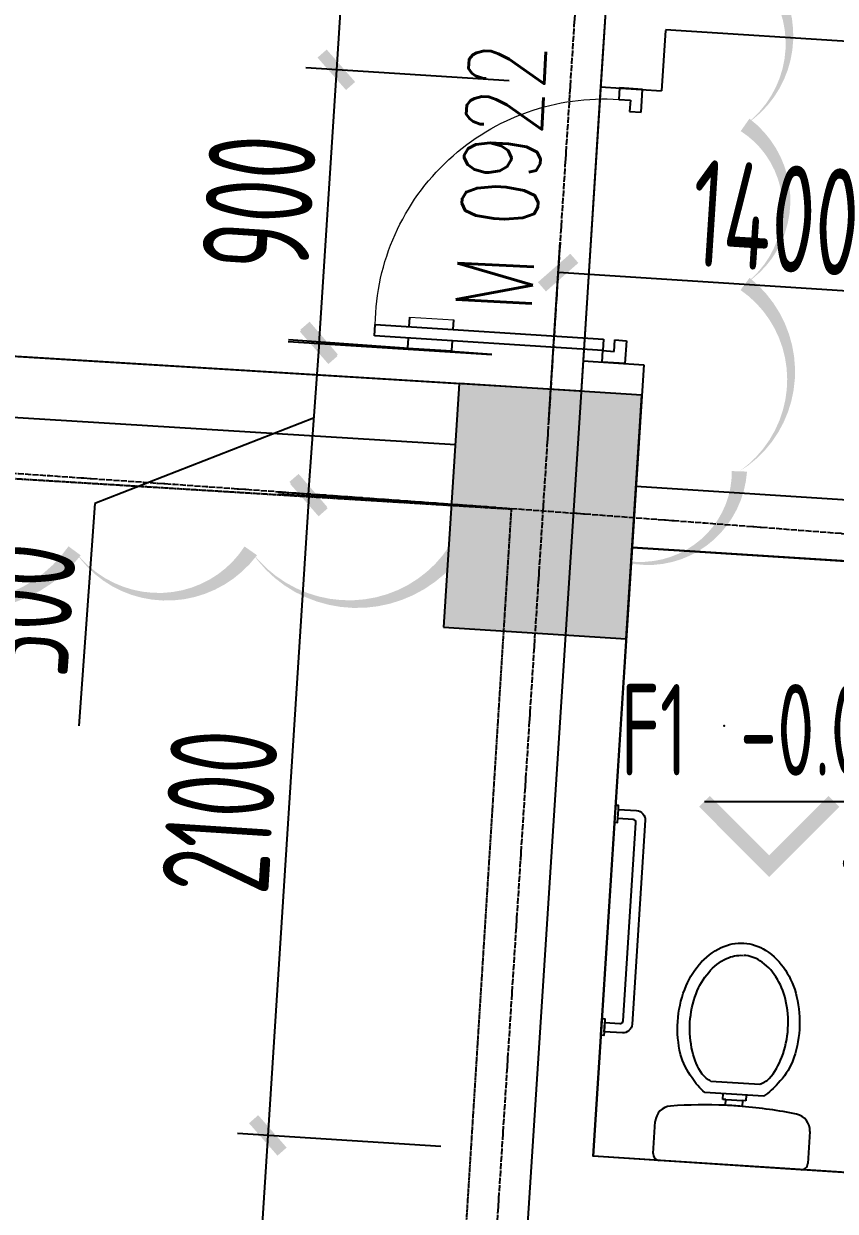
# Model space of a CAD drawing. Header units: millimetres. Extents: x 11639278 to 23698211, y -13072636 to -5537337.
# Drawn here: x 11799443 to 11802104, y -6393201 to -6389309 of the extents above; entities that cross this region are included whole.
import ezdxf
from ezdxf.enums import TextEntityAlignment as Align

# ---------------------------------------------------------------- set-up
doc = ezdxf.new("R2010")
doc.units = ezdxf.units.MM
doc.header["$LTSCALE"] = 10
for name, pattern in [('A2-RG-AXIS$0$CENTER', [2, 1.25, -0.25, 0.25, -0.25]), ('A2-RG-AXIS$0$DOTE', [2.4200000000000004, 2, -0.2, 0.02, -0.2]), ('A2-RV-F1$0$DASHED2', [0.375, 0.25, -0.125])]:
    doc.linetypes.add(name, pattern=pattern)
for name, color, linetype in [('A2-RB-F1$0$A-DIMS-100', 1, 'Continuous'), ('A2-RD-F1（少）$0$A-FIXT', 55, 'Continuous'), ('A2-RG-AXIS$0$A-GRID', 1, 'A2-RG-AXIS$0$CENTER'), ('A2-RI-F1$0$A-DOOR', 32, 'Continuous'), ('A2-RI-F1$0$A-STRS', 50, 'Continuous'), ('A2-RI-F1$0$A-SYMB', 4, 'Continuous'), ('A2-RI-F1$0$A-SYMB-DOOR', 4, 'Continuous'), ('A2-RI-F1$0$A-WALL', 7, 'Continuous'), ('A2-RS-F1$0$A-HATH-GRAY', 8, 'Continuous'), ('A2-RS-F1$0$A-WALL-CONC', 6, 'Continuous'), ('A2-RV-F1$0$A-HATH', 9, 'Continuous')]:
    doc.layers.add(name, color=color, linetype=linetype)
doc.layers.add('A2-RD-F1（少）$0$A-X-AREA', color=6, linetype='Continuous', plot=False)
doc.layers.add('A2-RI-F1$0$A-X-AREA', color=6, linetype='Continuous', plot=False)
doc.styles.add('A2-RB-F1$0$XD2008', font='hzs.shx', dxfattribs={"width": 0.7, "bigfont": 'hztxt.shx'})
doc.styles.add('A2-RI-F1$0$ECADI-TXT', font='simplex.shx', dxfattribs={"bigfont": 'hztxt.shx'})
doc.styles.add('A2-RI-F1$0$XD2008', font='hzs.shx', dxfattribs={"width": 0.7, "bigfont": 'hztxt.shx'})
doc.dimstyles.new('A2-RB-F1$0$XD100$0', dxfattribs={"dimscale": 100, "dimtxt": 3.5, "dimasz": 1, "dimexe": 1, "dimexo": 2, "dimgap": 0.5, "dimtad": 1, "dimdec": 0, "dimdsep": 46, "dimtxsty": 'A2-RB-F1$0$XD2008', "dimblk1": 'A2-RB-F1$0$_ArchTick', "dimblk2": 'A2-RB-F1$0$_ArchTick', "dimsah": 1, "dimcen": 2.5, "dimclrt": 4, "dimaunit": 1, "dimadec": 0, "dimazin": 0, "dimtfac": 1, "dimtdec": 0, "dimtix": 1, "dimtmove": 1, "dimatfit": 3, "dimfxl": 0, "dimtolj": 1, "dimtzin": 0, "dimarcsym": 0})

# ---------------------------------------------------------------- blocks, each defined once
blk = doc.blocks.new('A2-RG-AXIS')
at = {"layer": 'A2-RG-AXIS$0$A-GRID', "linetype": 'A2-RG-AXIS$0$DOTE'}
blk.add_line((11802922.03047649, -6363265.686525138), (11800933.12661143, -6394199.234877249), dxfattribs=at)
for radius, end in [(313399.9999999902, 95.40764402400131), (308699.9999999902, 95.4076440106419), (304099.9999999902, 95.40764399720393)]:
    blk.add_arc((11778730.70926435, -6694178.721949182), radius, 75.58928463849298, end, dxfattribs=at)
blk = doc.blocks.new('A2-RV-F1')
at = {"layer": 'A2-RV-F1$0$A-HATH', "linetype": 'A2-RV-F1$0$DASHED2'}
for p, q in [((11793661.19047622, -6390447.971752447), (11801041.30085881, -6390898.711805004)), ((11801041.30085881, -6390898.711805004), (11800842.82528936, -6394042.459436406))]:
    blk.add_line(p, q, dxfattribs=at)
blk = doc.blocks.new('A2-RB-F1$0$_ArchTick')
at = {"color": 0, "linetype": 'ByBlock', "const_width": 0.4}
blk.add_lwpolyline([(-0.5, -0.5), (0.5, 0.5)], dxfattribs=at)
blk = doc.blocks.new('*D1445')
at = {"layer": 'A2-RB-F1$0$A-DIMS-100', "color": 0, "lineweight": -2, "transparency": 16777216}
for p, q in [((11799929.9329788, -6388949.388420745), (11799976.77235258, -6388220.892660246)), ((11800480.92254067, -6389259.763098125), (11799929.9329788, -6388949.388420745)), ((11801060.79755191, -6389096.524923998), (11800393.96827613, -6389053.650459395)), ((11800493.76221593, -6389060.066811968), (11800468.08286542, -6389459.459384284)), ((11801035.1182014, -6389495.917496314), (11800368.28892562, -6389453.043031711))]:
    blk.add_line(p, q, dxfattribs=at)
at = {"layer": 'Defpoints', "color": 0, "transparency": 16777216}
for p in [(11801260.3854315, -6389109.357629144), (11800468.08286542, -6389459.459384284), (11801234.70608099, -6389508.75020146)]:
    blk.add_point(p, dxfattribs=at)
at = {"layer": 'A2-RB-F1$0$A-DIMS-100', "color": 0, "lineweight": -2, "transparency": 16777216, "xscale": 100, "yscale": 100, "zscale": 100}
for p, rotation in [((11800493.76221593, -6389060.066811968), 86.32117356400697), ((11800468.08286542, -6389459.459384284), 266.3211735640069)]:
    blk.add_blockref('A2-RB-F1$0$_ArchTick', p, dxfattribs=dict(at, rotation=rotation))
at = {"layer": 'A2-RB-F1$0$A-DIMS-100', "color": 4, "transparency": 16777216, "insert": (11799728.81630116, -6388570.703747206), "char_height": 350, "attachment_point": 5, "rotation": 86.32117356400695, "style": 'A2-RB-F1$0$XD2008'}
blk.add_mtext('\\A1;400', dxfattribs=at)
blk = doc.blocks.new('*D1190')
at = {"layer": 'A2-RB-F1$0$A-DIMS-100', "color": 0, "lineweight": -2, "transparency": 16777216}
for p, q in [((11801035.1182014, -6389495.917496312), (11800368.28892452, -6389453.043031636)), ((11800468.08286431, -6389459.459384209), (11800410.33569115, -6390357.604842359)), ((11800977.37102824, -6390394.062954463), (11800310.54175136, -6390351.188489785))]:
    blk.add_line(p, q, dxfattribs=at)
at = {"layer": 'Defpoints', "color": 0, "transparency": 16777216}
for p in [(11801234.70608099, -6389508.75020146), (11800410.33569115, -6390357.604842359), (11801176.95890783, -6390406.89565961)]:
    blk.add_point(p, dxfattribs=at)
at = {"layer": 'A2-RB-F1$0$A-DIMS-100', "color": 0, "lineweight": -2, "transparency": 16777216, "xscale": 100, "yscale": 100, "zscale": 100}
for p, rotation in [((11800468.08286431, -6389459.459384209), 86.32117356371806), ((11800410.33569115, -6390357.604842359), 266.3211735637181)]:
    blk.add_blockref('A2-RB-F1$0$_ArchTick', p, dxfattribs=dict(at, rotation=rotation))
at = {"layer": 'A2-RB-F1$0$A-DIMS-100', "color": 4, "transparency": 16777216, "insert": (11800214.6729132, -6389894.095319996), "char_height": 350, "attachment_point": 5, "rotation": 86.3211735637181, "style": 'A2-RB-F1$0$XD2008'}
blk.add_mtext('\\A1;900', dxfattribs=at)
blk = doc.blocks.new('*D1191')
at = {"layer": 'A2-RB-F1$0$A-DIMS-100', "color": 0, "lineweight": -2, "transparency": 16777216}
for p, q in [((11800977.47493172, -6390392.537969117), (11800311.77745884, -6390344.624956436)), ((11800411.51944689, -6390351.803801682), (11800375.6255594, -6390850.509035526)), ((11800393.57250315, -6390601.156418603), (11799676.8037777, -6390881.236667768)), ((11800941.58104423, -6390891.24320296), (11800275.88357135, -6390843.33019028)), ((11799676.8037777, -6390881.236667768), (11799624.3982074, -6391609.353180561))]:
    blk.add_line(p, q, dxfattribs=at)
at = {"layer": 'Defpoints', "color": 0, "transparency": 16777216}
for p in [(11801176.95890783, -6390406.895659609), (11800375.6255594, -6390850.509035526), (11801141.06502034, -6390905.600893451)]:
    blk.add_point(p, dxfattribs=at)
at = {"layer": 'A2-RB-F1$0$A-DIMS-100', "color": 0, "lineweight": -2, "transparency": 16777216, "xscale": 100, "yscale": 100, "zscale": 100}
for p, rotation in [((11800411.51944689, -6390351.803801682), 85.88328350686666), ((11800375.6255594, -6390850.509035526), 265.8832835068666)]:
    blk.add_blockref('A2-RB-F1$0$_ArchTick', p, dxfattribs=dict(at, rotation=rotation))
at = {"layer": 'A2-RB-F1$0$A-DIMS-100', "color": 4, "transparency": 16777216, "insert": (11799426.18151943, -6391229.14252236), "char_height": 350, "attachment_point": 5, "rotation": 85.88328350686666, "style": 'A2-RB-F1$0$XD2008'}
blk.add_mtext('\\A1;500', dxfattribs=at)
blk = doc.blocks.new('*D1192')
at = {"layer": 'A2-RB-F1$0$A-DIMS-100', "color": 0, "lineweight": -2, "transparency": 16777216}
for p, q in [((11800378.25282416, -6390856.591715494), (11800243.52446458, -6392952.030463876)), ((11800945.28816114, -6390893.049827589), (11800278.45888437, -6390850.175362921)), ((11800810.55980156, -6392988.488575971), (11800143.73052479, -6392945.614111303))]:
    blk.add_line(p, q, dxfattribs=at)
at = {"layer": 'Defpoints', "color": 0, "transparency": 16777216}
for p in [(11801144.87604073, -6390905.882532735), (11800243.52446458, -6392952.030463876), (11801010.14768115, -6393001.321281117)]:
    blk.add_point(p, dxfattribs=at)
at = {"layer": 'A2-RB-F1$0$A-DIMS-100', "color": 0, "lineweight": -2, "transparency": 16777216, "xscale": 100, "yscale": 100, "zscale": 100}
for p, rotation in [((11800378.25282416, -6390856.591715494), 86.32117356393645), ((11800243.52446458, -6392952.030463876), 266.3211735639365)]:
    blk.add_blockref('A2-RB-F1$0$_ArchTick', p, dxfattribs=dict(at, rotation=rotation))
at = {"layer": 'A2-RB-F1$0$A-DIMS-100', "color": 4, "transparency": 16777216, "insert": (11800086.35227983, -6391889.874296397), "char_height": 350, "attachment_point": 5, "rotation": 86.32117356393647, "style": 'A2-RB-F1$0$XD2008'}
blk.add_mtext('\\A1;2100', dxfattribs=at)
blk = doc.blocks.new('*D1193')
at = {"layer": 'A2-RB-F1$0$A-DIMS-100', "color": 0, "lineweight": -2, "transparency": 16777216}
for p, q in [((11800810.55980156, -6392988.488575973), (11800143.73052463, -6392945.614111299)), ((11800243.52446442, -6392952.030463871), (11800166.5033948, -6394149.944060009)), ((11800733.53873194, -6394186.402172111), (11800066.70945501, -6394143.527707437))]:
    blk.add_line(p, q, dxfattribs=at)
at = {"layer": 'Defpoints', "color": 0, "transparency": 16777216}
for p in [(11801010.14768115, -6393001.321281118), (11800166.5033948, -6394149.944060009), (11800933.12661153, -6394199.234877256)]:
    blk.add_point(p, dxfattribs=at)
at = {"layer": 'A2-RB-F1$0$A-DIMS-100', "color": 0, "lineweight": -2, "transparency": 16777216, "xscale": 100, "yscale": 100, "zscale": 100}
for p, rotation in [((11800243.52446442, -6392952.030463871), 86.32117356423974), ((11800166.5033948, -6394149.944060009), 266.3211735642398)]:
    blk.add_blockref('A2-RB-F1$0$_ArchTick', p, dxfattribs=dict(at, rotation=rotation))
at = {"layer": 'A2-RB-F1$0$A-DIMS-100', "color": 4, "transparency": 16777216, "insert": (11799980.47756507, -6393536.550468653), "char_height": 350, "attachment_point": 5, "rotation": 86.32117356423971, "style": 'A2-RB-F1$0$XD2008'}
blk.add_mtext('\\A1;1200', dxfattribs=at)
blk = doc.blocks.new('*D1196')
at = {"layer": 'A2-RB-F1$0$A-DIMS-100', "color": 0, "lineweight": -2, "transparency": 16777216}
for p, q in [((11801164.1401429, -6390606.266726056), (11801201.55427384, -6390024.362367213)), ((11802592.25307838, -6390213.985243029), (11801195.13792127, -6390124.156307007)), ((11802561.25530002, -6390696.095662078), (11802598.66943096, -6390114.191303235))]:
    blk.add_line(p, q, dxfattribs=at)
at = {"layer": 'Defpoints', "color": 0, "transparency": 16777216}
for p in [(11801195.13792127, -6390124.156307007), (11801151.30743776, -6390805.854605645), (11802548.42259487, -6390895.683541667)]:
    blk.add_point(p, dxfattribs=at)
at = {"layer": 'A2-RB-F1$0$A-DIMS-100', "color": 0, "lineweight": -2, "transparency": 16777216, "xscale": 100, "yscale": 100, "zscale": 100}
for p, rotation in [((11801195.13792127, -6390124.156307007), 176.3211735639183), ((11802592.25307838, -6390213.985243029), 356.3211735639183)]:
    blk.add_blockref('A2-RB-F1$0$_ArchTick', p, dxfattribs=dict(at, rotation=rotation))
at = {"layer": 'A2-RB-F1$0$A-DIMS-100', "color": 4, "transparency": 16777216, "insert": (11801908.13229311, -6389944.534410481), "char_height": 350, "attachment_point": 5, "rotation": 356.3211735639183, "style": 'A2-RB-F1$0$XD2008'}
blk.add_mtext('\\A1;1400', dxfattribs=at)
blk = doc.blocks.new('A2-RS-F1')
at = {"layer": 'A2-RS-F1$0$A-HATH-GRAY', "ltscale": 3}
h = blk.add_hatch(color=256, dxfattribs=at)
h.paths.add_polyline_path([(11790490.65924199, -6377046.489880169), (11789491.3032713, -6377010.621266499), (11789445.17112454, -6378310.198236045), (11790444.54168875, -6378345.673232787)], flags=16)
h.paths.add_polyline_path([(11794711.10463453, -6377235.625744862), (11794112.34099576, -6377197.127629422), (11794061.00455762, -6377995.566517969), (11794659.76819639, -6378034.064633409)], flags=0)
h.paths.add_polyline_path([(11794483.29897179, -6380778.701711025), (11793884.53533302, -6380740.203595584), (11793833.19889488, -6381538.642484131), (11794431.96253365, -6381577.140599572)], flags=0)
h.paths.add_polyline_path([(11793886.50934744, -6390060.608707702), (11793287.74570867, -6390022.110592261), (11793236.40927053, -6390820.549480808), (11793835.1729093, -6390859.047596249)], flags=0)
h.paths.add_polyline_path([(11793658.70338243, -6393603.689374982), (11793059.93974367, -6393565.191259542), (11793008.60330553, -6394363.630148089), (11793607.36694429, -6394402.128263529)], flags=0)
h.paths.add_polyline_path([(11789926.49201458, -6392936.47777631), (11788927.13604389, -6392900.609162641), (11788881.00389713, -6394200.186132187), (11789880.37446134, -6394235.661128929)], flags=16)
h.paths.add_polyline_path([(11781272.00868585, -6392739.216309976), (11780272.03490172, -6392732.050791884), (11780263.22846494, -6394032.416479454), (11781263.2055371, -6394039.188123904)], flags=16)
h.paths.add_polyline_path([(11772615.42466172, -6392790.735593002), (11771615.65744847, -6392812.286298356), (11771644.19337135, -6394112.368671072), (11772643.95256158, -6394090.42416007)], flags=16)
h.paths.add_polyline_path([(11771835.59331268, -6400549.446265211, 1), (11772735.59328884, -6400549.446265211, 1)])
h.paths.add_polyline_path([(11789601.82287498, -6400663.664113253, 1), (11788701.82289882, -6400663.664113253, 1)], flags=0)
h.paths.add_polyline_path([(11797125.53371406, -6401083.915709294, 1), (11798025.53369022, -6401083.915709294, 1)], flags=0)
h.paths.add_polyline_path([(11772266.5069368, -6376894.564468444), (11771266.73972355, -6376916.115173798), (11771295.27564643, -6378216.197546514), (11772295.03483666, -6378194.253035512)], flags=16)
h.paths.add_polyline_path([(11781379.67783259, -6376839.580862745), (11780379.70404846, -6376832.415344653), (11780370.89761168, -6378132.781032223), (11781370.87468383, -6378139.552676673)], flags=16)
h.paths.add_polyline_path([(11752826.49415712, -6385565.984623466), (11752029.01344788, -6385629.423715467), (11752187.61117789, -6387623.125488561), (11752985.09188712, -6387559.68639656)], flags=17)
h.paths.add_polyline_path([(11757362.77734912, -6385212.863826217), (11756565.29663988, -6385276.302918219), (11756723.90089429, -6387270.086708404), (11757521.23378404, -6387204.789405802)], flags=17)
h.paths.add_polyline_path([(11762965.14824347, -6393140.851265624), (11763031.00361343, -6394439.578159787), (11764029.72045525, -6394388.935590206), (11763963.86508529, -6393090.208696045)])
h.paths.add_polyline_path([(11793008.60330553, -6394363.630148089), (11793607.36694429, -6394402.128263529), (11793658.70338243, -6393603.689374982), (11793059.93974367, -6393565.191259542)], flags=17)
h.paths.add_polyline_path([(11793236.40927053, -6390820.549480808), (11793835.1729093, -6390859.047596249), (11793886.50934744, -6390060.608707702), (11793287.74570867, -6390022.110592261)], flags=17)
h.paths.add_polyline_path([(11793833.19889488, -6381538.642484131), (11794431.96253365, -6381577.140599572), (11794483.29897179, -6380778.701711025), (11793884.53533302, -6380740.203595584)], flags=17)
h.paths.add_polyline_path([(11794061.00455762, -6377995.566517969), (11794659.76819639, -6378034.064633409), (11794711.10463453, -6377235.625744862), (11794112.34099576, -6377197.127629422)], flags=17)
h.paths.add_polyline_path([(11762159.93138714, -6377261.253480596), (11762225.7867571, -6378559.980374758), (11763224.50359892, -6378509.337805177), (11763158.64822897, -6377210.610911016)], flags=17)
edge = h.paths.add_edge_path(flags=16)
edge.add_arc((11772285.59330076, -6400549.446265211), 449.999988079071, 0, 360)
edge = h.paths.add_edge_path(flags=16)
edge.add_arc((11789151.8228869, -6400663.664113253), 449.999988079071, 0, 360)
edge = h.paths.add_edge_path()
edge.add_arc((11763856.97305767, -6400855.586584635), 449.999988079071, 0, 360)
edge = h.paths.add_edge_path(flags=17)
edge.add_arc((11797575.53370214, -6401083.915709294), 449.999988079071, 0, 360)
edge = h.paths.add_edge_path()
edge.add_arc((11755440.62286279, -6401403.617404835), 450, 0, 360)
h.paths.add_polyline_path([(11756756.1168349, -6377586.650368808), (11756914.72077755, -6379580.430239997), (11756117.24006832, -6379643.869331998), (11755958.63612566, -6377650.089460809)], flags=17)
h.paths.add_polyline_path([(11757322.63369773, -6394796.642427704), (11758119.96658747, -6394731.345125102), (11758001.1596604, -6393237.845935938), (11757203.67895116, -6393301.28502794)])
h.paths.add_polyline_path([(11752786.32793951, -6395149.47954925), (11753583.80864874, -6395086.040457249), (11753449.00057824, -6393391.393950119), (11752651.519869, -6393454.83304212)])
h.paths.add_polyline_path([(11751580.96783576, -6379997.127898298), (11752378.448545, -6379933.688806297), (11752219.84838827, -6377939.956527228), (11751422.36767903, -6378003.395619228)])
edge = h.paths.add_edge_path()
edge.add_line((11771615.66609192, -6392812.680089408), (11771644.19337135, -6394112.368671072))
edge.add_line((11771644.19337135, -6394112.368671072), (11772643.95256158, -6394090.42416007))
edge.add_line((11772643.95256158, -6394090.42416007), (11772615.42466172, -6392790.735593002))
edge.add_line((11772615.42466172, -6392790.735593002), (11771615.65682784, -6392812.286311734))
edge.add_line((11780272.03223428, -6392732.44466875), (11780263.22846494, -6394032.416479454))
edge.add_line((11780263.22846494, -6394032.416479454), (11781263.2055371, -6394039.188123904))
edge.add_line((11781263.2055371, -6394039.188123904), (11781272.00868585, -6392739.216309976))
edge.add_line((11781272.00868585, -6392739.216309976), (11780272.03428096, -6392732.050787436))
edge.add_line((11788927.1220706, -6392901.002800607), (11788881.00389713, -6394200.186132187))
edge.add_line((11788881.00389713, -6394200.186132187), (11789880.37446134, -6394235.661128929))
edge.add_line((11789880.37446134, -6394235.661128929), (11789926.49201458, -6392936.47777631))
edge.add_line((11789926.49201458, -6392936.47777631), (11788927.13542351, -6392900.609140375))
edge.add_line((11789491.28929801, -6377011.014904466), (11789445.17112454, -6378310.198236045))
edge.add_line((11789445.17112454, -6378310.198236045), (11790444.54168875, -6378345.673232787))
edge.add_line((11790444.54168875, -6378345.673232787), (11790490.65924199, -6377046.489880169))
edge.add_line((11790490.65924199, -6377046.489880169), (11789491.30265092, -6377010.621244233))
edge.add_line((11780379.70138101, -6376832.809221519), (11780370.89761168, -6378132.781032223))
edge.add_line((11780370.89761168, -6378132.781032223), (11781370.87468383, -6378139.552676673))
edge.add_line((11781370.87468383, -6378139.552676673), (11781379.67783259, -6376839.580862745))
edge.add_line((11781379.67783259, -6376839.580862745), (11780379.7034277, -6376832.415340205))
edge.add_line((11771266.74836699, -6376916.50896485), (11771295.27564643, -6378216.197546514))
edge.add_line((11771295.27564643, -6378216.197546514), (11772295.03483666, -6378194.253035512))
edge.add_line((11772295.03483666, -6378194.253035512), (11772266.5069368, -6376894.564468444))
edge.add_line((11772266.5069368, -6376894.564468444), (11771266.73910292, -6376916.115187177))
edge.add_line((11756723.90089429, -6387270.086708404), (11757521.23378404, -6387204.789405802))
edge.add_line((11756565.29663988, -6385276.302918219), (11757362.77734911, -6385212.863826217))
edge.add_line((11756565.29663988, -6385276.302918219), (11756723.90089429, -6387270.086708404))
edge.add_line((11752187.61117789, -6387623.125488561), (11752985.09188712, -6387559.68639656))
edge.add_line((11752029.01344788, -6385629.423715467), (11752826.49415712, -6385565.984623466))
edge.add_line((11752029.01344788, -6385629.423715467), (11752187.61372639, -6387623.157525281))
edge.add_line((11752826.49415712, -6385565.984623466), (11752985.09188712, -6387559.68639656))
edge.add_line((11757362.16569091, -6385205.17478771), (11757521.23378404, -6387204.789405802))
edge = h.paths.add_edge_path()
edge.add_arc((11847549.46273949, -6408655.214648793), 450, 0, 360)
h.paths.add_polyline_path([(11818747.08590352, -6372607.465949093), (11817357.24755043, -6372439.086492037), (11817138.82858831, -6374225.786506399), (11818528.66694141, -6374394.165963455)])
h.paths.add_polyline_path([(11827964.18985066, -6373889.091342508), (11826579.7594245, -6373680.873465245), (11826310.12718077, -6375460.565078269), (11827694.55760693, -6375668.782955533)])
h.paths.add_polyline_path([(11837140.69266675, -6375434.848402199), (11835762.81185892, -6375186.963814738), (11835442.18868986, -6376958.179376942), (11836820.0694977, -6377206.063964403)])
h.paths.add_polyline_path([(11814457.2226755, -6396161.729004352), (11815846.87749896, -6396331.609761432), (11816041.01757592, -6394743.509384341), (11814651.43042465, -6394573.081353133)])
h.paths.add_polyline_path([(11851385.01730044, -6401917.463662516), (11850605.41993879, -6401737.765077815), (11850371.09177984, -6402709.973765338), (11851150.68914149, -6402889.672350037)])
h.paths.add_polyline_path([(11846959.82680723, -6400859.04400699), (11846180.22944558, -6400679.345422289), (11845945.90128663, -6401651.554109812), (11846725.49864828, -6401831.252694511)])
h.paths.add_polyline_path([(11841338.16658373, -6400630.089525286), (11839968.28479601, -6400341.257588528), (11840298.36252463, -6398775.753877172), (11841668.35733187, -6399064.046077805)])
h.paths.add_polyline_path([(11831505.78589485, -6398704.013841973), (11832883.39729452, -6398953.386718429), (11833168.38112823, -6397379.049590709), (11831790.86870509, -6397129.134227252)])
h.paths.add_polyline_path([(11822999.75763769, -6397310.462666017), (11824383.96141723, -6397520.176510883), (11824623.62282845, -6395938.305597956), (11823239.50240787, -6395728.046647794)])
h.paths.add_polyline_path([(11806985.09511734, -6395311.296945799), (11806188.54669958, -6395237.063407816), (11806299.92049076, -6394041.988788532), (11807096.44551313, -6394116.473366143)])
h.paths.add_polyline_path([(11800592.0339871, -6394828.716624237), (11801190.79762586, -6394867.214739674), (11801242.134064, -6394068.77585113), (11800643.37042524, -6394030.277735691)])
h.paths.add_polyline_path([(11793008.60330553, -6394363.630148089), (11793607.36694429, -6394402.128263529), (11793658.70338243, -6393603.689374982), (11793059.93974367, -6393565.191259542)], flags=17)
h.paths.add_polyline_path([(11800819.82429773, -6391285.87943023), (11801418.5879365, -6391324.377545667), (11801469.92437464, -6390525.938657123), (11800871.16073588, -6390487.440541684)])
h.paths.add_polyline_path([(11793236.40927053, -6390820.549480808), (11793835.1729093, -6390859.047596249), (11793886.50934744, -6390060.608707702), (11793287.74570867, -6390022.110592261)], flags=17)
h.paths.add_polyline_path([(11853036.96933298, -6395063.647524455), (11853271.29749193, -6394091.438836934), (11852491.70013029, -6393911.740252233), (11852257.37197134, -6394883.948939756)])
h.paths.add_polyline_path([(11854911.53078619, -6387286.24280164), (11855145.85894514, -6386314.03411412), (11854366.2615835, -6386134.335529419), (11854131.93342455, -6387106.544216941)])
h.paths.add_polyline_path([(11846269.02681059, -6377243.462396342), (11844898.83191125, -6376956.115520435), (11844527.48222358, -6378717.394372237), (11845897.67712293, -6379004.741248144)])
h.paths.add_polyline_path([(11848611.82646362, -6394005.030281416), (11848846.15462257, -6393032.821593896), (11848066.55726093, -6392853.123009195), (11847832.22910198, -6393825.331696717)])
h.paths.add_polyline_path([(11850486.43372208, -6386227.435516321), (11850720.76188103, -6385255.226828801), (11849941.16451938, -6385075.5282441), (11849706.83636043, -6386047.736931622)])
h.paths.add_polyline_path([(11843712.14771581, -6384523.328557155), (11844299.24032355, -6384647.111714084), (11844423.02348047, -6384060.019106346), (11843835.93087274, -6383936.235949417)])
h.paths.add_polyline_path([(11842061.70562338, -6392351.229993655), (11842648.79823112, -6392475.013150584), (11842772.58138805, -6391887.920542846), (11842185.48878032, -6391764.137385917)])
h.paths.add_polyline_path([(11808357.3904833, -6373042.390635182), (11808954.80179662, -6373098.065788672), (11809029.04345859, -6372301.430198045), (11808431.63214527, -6372245.755044556)])
h.paths.add_polyline_path([(11793833.19889488, -6381538.642484131), (11794431.96253365, -6381577.140599572), (11794483.29897179, -6380778.701711025), (11793884.53533302, -6380740.203595584)], flags=17)
h.paths.add_polyline_path([(11801416.57157933, -6382004.630992735), (11802015.3352181, -6382043.129108172), (11802066.67165624, -6381244.690219628), (11801467.90801747, -6381206.192104189)])
h.paths.add_polyline_path([(11801644.36177372, -6378461.795606661), (11802243.12541248, -6378500.293722101), (11802294.46185062, -6377701.854833554), (11801695.69821186, -6377663.356718114)])
h.paths.add_polyline_path([(11794061.00455762, -6377995.566517969), (11794659.76819639, -6378034.064633409), (11794711.10463453, -6377235.625744862), (11794112.34099576, -6377197.127629422)], flags=17)
h.paths.add_polyline_path([(11808460.48668476, -6379479.897142787), (11807663.938267, -6379405.663604804), (11807775.31205818, -6378210.58898552), (11808571.83708055, -6378285.073563132)])
edge = h.paths.add_edge_path(flags=16)
edge.add_arc((11772285.59330076, -6400549.446265211), 449.999988079071, 0, 360)
edge = h.paths.add_edge_path(flags=17)
edge.add_arc((11789151.8228869, -6400663.664113253), 449.999988079071, 0, 360)
edge = h.paths.add_edge_path(flags=17)
edge.add_arc((11797575.53370214, -6401083.915709294), 449.999988079071, 0, 360)
edge = h.paths.add_edge_path()
edge.add_arc((11805983.68059895, -6401745.884138802), 449.999988079071, 0, 360)
edge = h.paths.add_edge_path()
edge.add_arc((11814369.37384068, -6402649.0028648), 449.999988079071, 0, 360)
edge = h.paths.add_edge_path()
edge.add_arc((11822725.66810348, -6403792.544332979), 449.999988079071, 0, 360)
edge = h.paths.add_edge_path()
edge.add_arc((11831045.68223906, -6405175.541482564), 449.999988079071, 0, 360)
edge = h.paths.add_edge_path()
edge.add_arc((11839322.55837192, -6406796.881442009), 450, 0, 360)
edge = h.paths.add_edge_path(flags=17)
edge.add_line((11771615.66609192, -6392812.680089408), (11771644.19337135, -6394112.368671072))
edge.add_line((11771644.19337135, -6394112.368671072), (11772643.95256158, -6394090.42416007))
edge.add_line((11772643.95256158, -6394090.42416007), (11772615.42466172, -6392790.735593002))
edge.add_line((11772615.42466172, -6392790.735593002), (11771615.65682784, -6392812.286311734))
edge.add_line((11780272.03223428, -6392732.44466875), (11780263.22846494, -6394032.416479454))
edge.add_line((11780263.22846494, -6394032.416479454), (11781263.2055371, -6394039.188123904))
edge.add_line((11781263.2055371, -6394039.188123904), (11781272.00868585, -6392739.216309976))
edge.add_line((11781272.00868585, -6392739.216309976), (11780272.03428096, -6392732.050787436))
edge.add_line((11788927.1220706, -6392901.002800607), (11788881.00389713, -6394200.186132187))
edge.add_line((11788881.00389713, -6394200.186132187), (11789880.37446134, -6394235.661128929))
edge.add_line((11789880.37446134, -6394235.661128929), (11789926.49201458, -6392936.47777631))
edge.add_line((11789926.49201458, -6392936.47777631), (11788927.13542351, -6392900.609140375))
edge.add_line((11789491.28929801, -6377011.014904466), (11789445.17112454, -6378310.198236045))
edge.add_line((11789445.17112454, -6378310.198236045), (11790444.54168875, -6378345.673232787))
edge.add_line((11790444.54168875, -6378345.673232787), (11790490.65924199, -6377046.489880169))
edge.add_line((11790490.65924199, -6377046.489880169), (11789491.30265092, -6377010.621244233))
edge.add_line((11780379.70138101, -6376832.809221519), (11780370.89761168, -6378132.781032223))
edge.add_line((11780370.89761168, -6378132.781032223), (11781370.87468383, -6378139.552676673))
edge.add_line((11781370.87468383, -6378139.552676673), (11781379.67783259, -6376839.580862745))
edge.add_line((11781379.67783259, -6376839.580862745), (11780379.7034277, -6376832.415340205))
edge.add_line((11771266.74836699, -6376916.50896485), (11771295.27564643, -6378216.197546514))
edge.add_line((11771295.27564643, -6378216.197546514), (11772295.03483666, -6378194.253035512))
edge.add_line((11772295.03483666, -6378194.253035512), (11772266.5069368, -6376894.564468444))
edge.add_line((11772266.5069368, -6376894.564468444), (11771266.73910292, -6376916.115187177))
edge = h.paths.add_edge_path()
edge.add_arc((11780719.54132999, -6400485.442410535), 449.999988079071, 0, 360)
at = {"layer": 'A2-RS-F1$0$A-WALL-CONC', "ltscale": 3}
blk.add_lwpolyline([(11800819.82429773, -6391285.87943023), (11801418.5879365, -6391324.377545667), (11801469.92437464, -6390525.938657123), (11800871.16073588, -6390487.440541684), (11800819.82429774, -6391285.879430234)], dxfattribs=at)
blk = doc.blocks.new('A2-RI-F1$0$ECADI-TAG-HGHT（国标）')
at = {"color": 1}
blk.add_line((-2.121320343559546, 2.121320343559546), (11.76789873223262, 2.121320343559546), dxfattribs=at)
at = {"color": 1, "const_width": 0.5}
blk.add_lwpolyline([(-2.121320343559546, 2.121320343559546), (0, 0), (2.121320343559546, 2.121320343559546)], dxfattribs=at)
at = {"color": 1}
blk.add_point((-1.480769230769231, 4.6), dxfattribs=at)
at = {"style": 'A2-RI-F1$0$XD2008', "width": 0.7}
blk.add_attdef('FL', text='', height=3, dxfattribs=at).set_placement((-2.688785023899595, 2.967328765217609), align=Align.RIGHT)
for tag, p in [('F.F.L.', (2.283611041903605, 2.967328765217609)), ('T.O.S.', (2.283611041903605, -1.104423031572336))]:
    blk.add_attdef(tag, p, '', height=3, dxfattribs=at)
blk = doc.blocks.new('A2-RI-F1$0$door-1000')
for p, q in [((0.6493001440558146, 0.6470603530760854), (0.7083274303022336, 0.7058840215922828)), ((0.7083274303022336, 0.7058840215922828), (0.7083274303022336, 0.7058840215922828)), ((0.7083274303022336, 0.7058840215922828), (0.7671510987011061, 0.6468567355786945)), ((0.6787119787186384, 0.6175467101875256), (0.6493001440558146, 0.6470603530760854)), ((0.7082256213780056, 0.6469585443846881), (0.6787119787186384, 0.6175467101875256)), ((0.7376374560417389, 0.617444901379713), (0.7082256213780056, 0.6469585443846881)), ((0.7671510987011061, 0.6468567355786945), (0.7376374560417389, 0.617444901379713)), ((0.05902728531691537, 0.058823668749028), (-4.638422979041934e-10, 3.510649548843503e-10)), ((0.0884391195140779, 0.02931002574223385), (0.05902728531691537, 0.058823668749028)), ((-4.638422979041934e-10, 3.510649548843503e-10), (0.05882366746845946, -0.05902728554610803)), ((-4.638422979041934e-10, 3.510649548843503e-10), (-4.638422979041934e-10, 3.510649548843503e-10)), ((0.05892547639177792, -0.0001018084567476762), (0.0884391195140779, 0.02931002574223385)), ((0.05882366746845946, -0.05902728554610803), (0.08833731059166894, -0.02961545134712651)), ((0.08833731059166894, -0.02961545134712651), (0.05892547639177792, -0.0001018084567476762)), ((0.1178509532483076, -0.000203617149963975), (0.08833731059166894, -0.02961545134712651)), ((0.08833731059166894, -0.02961545134712651), (0.6765739950369607, -0.619888310551687)), ((0.7060876381601702, -0.5904764763545245), (0.1178509532483076, -0.000203617149963975)), ((0.5050864988024841, -0.3887795741884474), (0.5300519447773695, -0.3639002478448674)), ((0.4506074101691411, -0.4430707346164127), (0.4755728561449359, -0.4181914085038443)), ((0.6182652814331959, -0.502350123713768), (0.6432307274099003, -0.4774707974866033)), ((0.5637861927989434, -0.5566412841435522), (0.588751638309077, -0.5317619579127495)), ((0.6765739950369607, -0.619888310551687), (0.7060876381601702, -0.5904764763545245))]:
    blk.add_line(p, q)
at = {"lineweight": 13}
for p, q in [((0.6432307274099003, -0.4774707974866033), (0.5300519447773695, -0.3639002478448674)), ((0.5637861927989434, -0.5566412841435522), (0.4506074101691411, -0.4430707346164127))]:
    blk.add_line(p, q, dxfattribs=at)
blk.add_arc((0.1481008371338248, 0.02847035136255727), 0.833333333809029, 312.0349782215454, 44.97267390679077, dxfattribs=at)
blk = doc.blocks.new('A2-RI-F1$0$ECADI-TAG-DOOR')
blk = doc.blocks.new('A2-RI-F1')
at = {"layer": 'A2-RI-F1$0$A-STRS'}
blk.add_line((11801334.50002078, -6389515.166554033), (11801276.75284763, -6390413.312012182), dxfattribs=at)
at = {"layer": 'A2-RI-F1$0$A-WALL'}
for p, q in [((11801533.43762095, -6386421.077401536), (11801334.50002078, -6389515.166554034)), ((11801546.74205516, -6389331.188384644), (11801534.08790037, -6389527.999259178)), ((11804241.37092018, -6389501.436085919), (11801546.93454573, -6389328.19456645)), ((11801334.50002078, -6389515.166554033), (11801534.08790037, -6389527.999259179)), ((11793886.50934744, -6390060.608707702), (11800871.16073588, -6390487.440541684)), ((11793874.31011088, -6390260.236307566), (11800858.96149932, -6390687.068141548)), ((11801276.75284762, -6390413.312012182), (11801032.85743155, -6394206.632935684)), ((11801276.75284762, -6390413.312012182), (11801476.34072721, -6390426.144717327)), ((11801476.34072721, -6390426.144717326), (11801309.52950053, -6393020.570338837)), ((11802548.42259487, -6390895.683541668), (11801450.68925714, -6390825.103663363)), ((11802535.58988973, -6391095.271421255), (11801437.856552, -6391024.691542952)), ((11803804.37799539, -6393180.979153161), (11801309.52950053, -6393020.570338837))]:
    blk.add_line(p, q, dxfattribs=at)
at = {"layer": 'A2-RI-F1$0$A-X-AREA'}
for points in [[(11793750.41721583, -6385943.186899834), (11801533.43762095, -6386421.077401536), (11801270.33649496, -6390513.10595197), (11793487.33358904, -6390034.943297458)], [(11801437.856552, -6391024.691542952), (11803932.70504685, -6391185.100357273), (11803804.37799539, -6393180.979153161), (11801309.52950053, -6393020.570338832)]]:
    blk.add_lwpolyline(points, close=True, dxfattribs=at)
at = {"layer": 'Defpoints'}
blk.add_lwpolyline([(11798883.78806932, -6391017.523653317, 0, 50, 0.52056705), (11799610.19816879, -6391036.136682739, 0, 50, 0.52056705), (11799610.19816879, -6391036.136682738, 0, 50, 0.52056705), (11800187.59912387, -6391036.136682739, 0, 50, 0.52056705), (11800187.59912387, -6391036.136682738, 0, 50, 0.52056705), (11800858.12630392, -6391036.136682739, 0, 50, 0.52056705), (11800858.12630392, -6391036.136682738, 0, 50, 0.52056705), (11801361.02468248, -6391054.751546318, 0, 50, 0.52056705), (11801361.02468248, -6391054.751546318, 0, 50, 0.52056705), (11801789.41649316, -6390775.541431755, 0, 50, 0.52056705), (11801789.41649316, -6390775.541431755, 0, 50, 0.52056705), (11801808.04413296, -6390161.282114368, 0, 50, 0.52056705), (11801808.04413296, -6390161.282114368, 0, 50, 0.52056705), (11801808.04413296, -6389640.091612395, 0, 50, 0.52056705), (11801808.04413296, -6389640.091612395, 0, 50, 0.52056705), (11801808.04413296, -6389081.673217425, 0, 50, 0.52056705)], format="xyseb", dxfattribs=at)
blk.add_blockref('A2-RS-F1', (0, 0))
at = {"layer": 'A2-RI-F1$0$A-DOOR', "xscale": -899.9999999997232, "yscale": 900.000000000255, "zscale": 900, "rotation": 311.2221806371722}
blk.add_blockref('A2-RI-F1$0$door-1000', (11801413.96951419, -6390422.134496698), dxfattribs=at)
at = {"layer": 'A2-RI-F1$0$A-SYMB'}
ref = blk.add_blockref('A2-RI-F1$0$ECADI-TAG-HGHT（国标）', (11801887.2590637, -6392069.501079326), dxfattribs=dict(at, xscale=99.99999999989086, yscale=99.99999999989086, zscale=99.99999999989086))
ref.add_attrib('F.F.L.', '-0.015', (11801791, -6391772.768202803), dxfattribs={"layer": '0', "height": 300, "style": 'A2-RI-F1$0$XD2008', "width": 0.6999999999999998})
ref.add_attrib('T.O.S.', '-0.100', (11802115.62016789, -6392179.943382484), dxfattribs={"layer": '0', "height": 300, "style": 'A2-RI-F1$0$XD2008', "width": 0.6999999999999998})
ref.add_attrib('FL', 'F1', dxfattribs={"layer": '0', "height": 300, "style": 'A2-RI-F1$0$XD2008', "width": 0.6999999999999998}).set_placement((11801618.38056131, -6391772.768202806), align=Align.RIGHT)
at = {"layer": 'A2-RI-F1$0$A-SYMB-DOOR'}
ref = blk.add_blockref('A2-RI-F1$0$ECADI-TAG-DOOR', (11801855.55834642, -6389882.440797437), dxfattribs=dict(at, xscale=100.0000000006261, yscale=100.0000000006261, zscale=100.0000000006261, rotation=87.12597520355602))
ref.add_attrib('门窗主编号1', 'M', dxfattribs={"height": 250.0000000002097, "rotation": 87.12597512924417, "style": 'A2-RI-F1$0$ECADI-TXT', "width": 0.6999999999999982}).set_placement((11801116.51383178, -6390075.607030738), align=Align.RIGHT)
ref.add_attrib('门窗主编号2', '0922', (11801125.69204673, -6389977.018056339, 333.3333333332655), dxfattribs={"height": 250.0000000002097, "rotation": 87.12597512924417, "style": 'A2-RI-F1$0$ECADI-TXT', "width": 0.6999999999999982})
blk = doc.blocks.new('A2-RD-F1（少）$0$A1088D2A')
for p, q in [((-0.4300000000000068, 0), (0.4300000000000068, 0)), ((-0.4699999999999704, -0.235336267095184), (-0.4700000000000131, -0.0400000000000027)), ((0.4700000000000131, -0.03999999999999559), (0.4700000000000273, -0.2353362670951911)), ((-0.1762938147833138, -0.4309881117825811), (0.1809100379928869, -0.4309881117825811)), ((-0.06999999999997897, -0.3957167111844802), (-0.04999999999996874, -0.3957167111844767)), ((-0.06999999999999318, -0.4309881117825811), (-0.06999999999997897, -0.3957167111844802)), ((-0.04999999999996874, -0.3957167111844767), (-0.04999999999998295, -0.3605386372609218)), ((0.04999999999999716, -0.3957167111844802), (-0.04999999999996874, -0.3957167111844767)), ((0.05000000000001137, -0.3605386372609218), (0.04999999999999716, -0.3957167111844802)), ((0.04999999999999716, -0.3957167111844802), (0.07000000000000739, -0.3957167111844802)), ((0.07000000000000739, -0.3957167111844802), (0.07000000000000739, -0.4309881117825811)), ((-0.1484167180438694, -0.4997169248503378), (0.1484167180438694, -0.4997169248503378))]:
    blk.add_line(p, q)
for points in [[(0.002308111604786557, -1.35, -0.128380851963308), (-0.133145106430043, -1.314637976685676, -0.106267858386305), (-0.2593697823085719, -1.203377380979279, -0.0850651022026369), (-0.3381833015746485, -1.047009278842657, -0.07442225656738125), (-0.367760314940713, -0.8493990655887919, -0.07442225656738106), (-0.3381833015746487, -0.6517888523349271, -0.09398519693808477), (-0.2593697823085721, -0.5142866828826407, -0.0738717931688168), (-0.1762938147833138, -0.4309881117825811, -0.1309213330563596)], [(0.180910037992887, -0.4309881117825811, -0.07387179316881685), (0.2639860055181452, -0.5142866828826407, -0.09398519693808455), (0.3427995247842218, -0.6517888523349271, -0.0744222565673809), (0.3723765381502862, -0.8493990655887919, -0.07442225656738098), (0.3427995247842218, -1.047009278842656, -0.08506510220263751), (0.2639860055181452, -1.203377380979279, -0.106267858386305), (0.1377613296396161, -1.314637976685676, -0.1283808519633083), (0.002308111604786557, -1.35, -0.1309213330563591)], [(-0.1484167180438695, -0.4997169248503378, 0.07365400395430324), (-0.2043185169707629, -0.5395298440589007, 0.08506510220264732), (-0.2718499929185088, -0.6735140745154038, 0.07442225656737694), (-0.298175316120222, -0.8493990655887919, 0.07442225656738169), (-0.2718499929185058, -1.02528405666219, 0.08506510220263948), (-0.2043185169707648, -1.15926828711868, 0.1062678583862979), (-0.1014907335803409, -1.249905718790097, 0.1283808519633133), (-0.00230811160478661, -1.275798777969936, 0.1313960865787941)], [(0.1484167180438695, -0.4997169248503378, -0.07365400395430324), (0.2043185169707629, -0.5395298440589007, -0.08506510220264732), (0.2718499929185088, -0.6735140745154038, -0.07442225656737694), (0.298175316120222, -0.8493990655887919, -0.07442225656738169), (0.2718499929185058, -1.02528405666219, -0.08506510220263948), (0.2043185169707648, -1.15926828711868, -0.1062678583862979), (0.1014907335803409, -1.249905718790097, -0.1283808519633133), (0.002308111604786609, -1.275798777969936, -0.1313960865787941)]]:
    blk.add_lwpolyline(points, format="xyb")
for centre, radius, start, end in [((-0.4300000000000104, -0.0400000000000027), 0.0400000000000027, 89.99999999999491, 180), ((0.4300000000000104, -0.0400000000000027), 0.0400000000000027, 1.017777498068325e-11, 90.0000000000051), ((-0.3699999999999424, -0.2353362670952195), 0.1000000000000286, 179.9999999999796, 262.0681383419005), ((0.3700000000000063, -0.2353362670952266), 0.100000000000021, 277.931861658096, 2.035554996136651e-11), ((9.201519754475918e-13, 2.420261888217401), 2.781250000000108, 262.068138341904, 268.9699080231065), ((-8.704157186678607e-13, 2.420261888217535), 2.781250000000242, 271.0300919768929, 277.9318616580958), ((2.842084206866602e-14, 2.420261888217462), 2.781250000000046, 268.969908023125, 271.0300919768748)]:
    blk.add_arc(centre, radius, start, end)
blk = doc.blocks.new('A2-RD-F1（少）')
at = {"layer": 'A2-RD-F1（少）$0$A-FIXT'}
blk.add_lwpolyline([(11801392.65124323, -6391883.568679003), (11801393.4532236, -6391871.09443243), (11801383.47382634, -6391870.452848133), (11801379.94511269, -6391925.339533038), (11801389.92450996, -6391925.981117337), (11801392.65124323, -6391883.568679003), (11801452.52762675, -6391887.418184796, -0.4142135623694013), (11801480.54106562, -6391919.281129456), (11801437.5549177, -6392587.900745567, -0.4142135623747999), (11801405.69197304, -6392615.914184444), (11801345.81558951, -6392612.064678727), (11801345.01360915, -6392624.538925244), (11801335.03421188, -6392623.897340947), (11801338.56292552, -6392569.010656038), (11801348.54232278, -6392569.652240334), (11801345.81558951, -6392612.064678671), (11801347.7403424, -6392582.126486905), (11801397.63732868, -6392585.334408381, 0.4142135623611608), (11801408.25831023, -6392575.996595422), (11801449.96128956, -6391927.335773819, 0.4142135623790621), (11801440.6234766, -6391916.714792265), (11801390.72649033, -6391913.506870767)], format="xyb", dxfattribs=at)
at = {"layer": 'A2-RD-F1（少）$0$A-X-AREA'}
for points in [[(11793750.41721583, -6385943.186899854), (11801533.43762095, -6386421.077401536), (11801270.33649505, -6390513.105951976), (11793487.33358826, -6390034.943297409)], [(11801437.856552, -6391024.691542952), (11803932.70504685, -6391185.100357275), (11803804.37799539, -6393180.979153161), (11801309.52950053, -6393020.570338837)]]:
    blk.add_lwpolyline(points, close=True, dxfattribs=at)
at = {"layer": 'A2-RD-F1（少）$0$A-FIXT', "xscale": 539.9999999991524, "yscale": 539.9999999991524, "zscale": 539.9999999991524, "rotation": 176.3214661456819}
blk.add_blockref('A2-RD-F1（少）$0$A1088D2A', (11801758.60411257, -6393049.449675247), dxfattribs=at)
blk = doc.blocks.new('A2-RB-F1')
at = {"layer": 'A2-RB-F1$0$A-DIMS-100'}
for base, p1, p2, angle, picture, middle in [((11800468.08286542, -6389459.459384284), (11801260.3854315, -6389109.357629143), (11801234.70608099, -6389508.750201459), 266.32117356427307, '*D1445', (11799933.14115509, -6388899.491450846)), ((11800375.6255594, -6390850.509035526), (11801176.95890783, -6390406.895659609), (11801141.06502034, -6390905.600893452), 265.8832835066538, '*D1191', (11799673.21435508, -6390931.107661794))]:
    dim = blk.add_linear_dim(base=base, p1=p1, p2=p2, angle=angle, dimstyle='A2-RB-F1$0$XD100$0', dxfattribs=at)
    dim.commit()
    dim.dimension.update_dxf_attribs({"geometry": picture, "text_midpoint": middle, "dimtype": 129})
for p1, p2, distance, picture, middle in [((11801234.70608099, -6389508.750201459), (11801176.95890783, -6390406.895659609), -768.2061839225698, '*D1190', (11800214.6729132, -6389894.095319996)), ((11802548.42259487, -6390895.683541667), (11801151.30743776, -6390805.854605645), -683.1059080774098, '*D1196', (11801908.13229311, -6389944.534410481)), ((11801144.87604073, -6390905.882532735), (11801010.14768115, -6393001.321281117), -768.2061838142214, '*D1192', (11800086.35227983, -6391889.874296397)), ((11801010.14768115, -6393001.321281117), (11800933.12661153, -6394199.234877257), -768.206183974497, '*D1193', (11799980.47756507, -6393536.550468653))]:
    dim = blk.add_aligned_dim(p1=p1, p2=p2, distance=distance, dimstyle='A2-RB-F1$0$XD100$0', dxfattribs=at)
    dim.commit()
    dim.dimension.update_dxf_attribs({"geometry": picture, "text_midpoint": middle})

msp = doc.modelspace()

# ---------------------------------------------------------------- block references
for name in ['A2-RI-F1', 'A2-RB-F1', 'A2-RG-AXIS', 'A2-RD-F1（少）', 'A2-RS-F1', 'A2-RV-F1']:
    msp.add_blockref(name, (0, 0))

doc.saveas('drawing.dxf')
